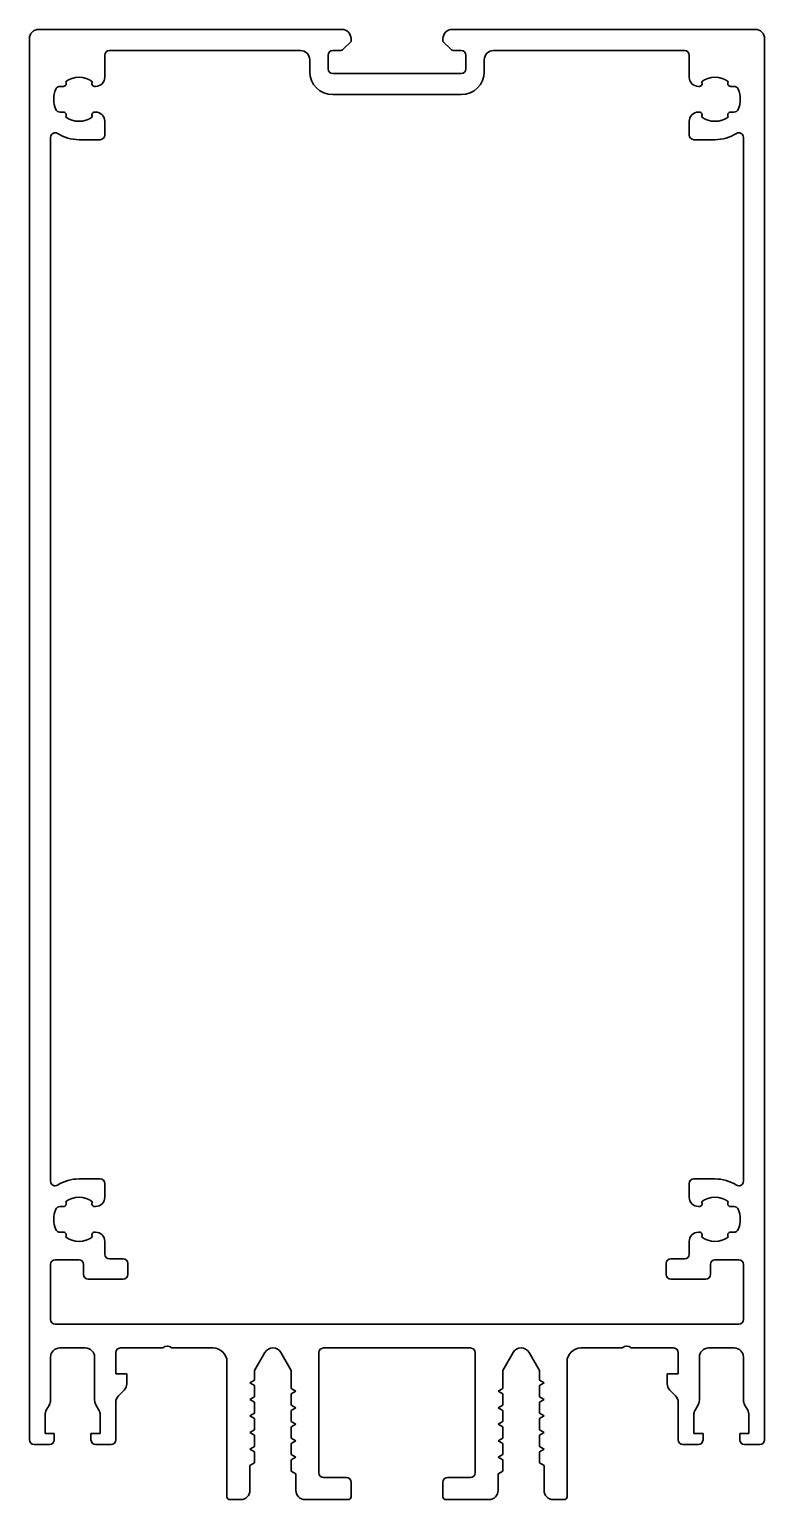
# Model space of a CAD drawing. Header units: millimetres. Extents: x -40 to 40, y 0 to 160.
import ezdxf

# ---------------------------------------------------------------- set-up
doc = ezdxf.new("R2010")
doc.units = ezdxf.units.MM
doc.layers.add('S03_AL_Kontur', color=7, linetype='Continuous', lineweight=35, true_color=0xffffff)

msp = doc.modelspace()

# ---------------------------------------------------------------- linework, layer by layer
at = {"layer": 'S03_AL_Kontur'}
for p, q in [((-39, 160), (-6, 160)), ((6, 160), (39, 160)), ((-40, 6.5), (-40, 159)), ((-5, 158.7), (-5.85, 157.85)), ((-5, 159), (-5, 158.7)), ((5, 158.7), (5, 159)), ((5.85, 157.85), (5, 158.7)), ((40, 159), (40, 6.5)), ((-31.8, 157.2), (-31.8, 154.8)), ((-10.5, 157.7), (-31.3, 157.7)), ((-7.5, 157.2), (-7.5, 155.7)), ((-6.21, 157.7), (-7, 157.7)), ((7, 157.7), (6.21, 157.7)), ((7.5, 155.7), (7.5, 157.2)), ((31.3, 157.7), (10.5, 157.7)), ((31.8, 154.8), (31.8, 157.2)), ((-9.5, 155.4), (-9.5, 156.7)), ((-7, 155.2), (7, 155.2)), ((9.5, 156.7), (9.5, 155.4)), ((-36.29, 153.8), (-36.66, 153.8)), ((-32.8, 153.8), (-32.91, 153.8)), ((32.91, 153.8), (32.8, 153.8)), ((36.66, 153.8), (36.29, 153.8)), ((7, 152.9), (-7, 152.9)), ((-36.66, 151), (-36.29, 151)), ((-32.91, 151), (-32.8, 151)), ((32.8, 151), (32.91, 151)), ((36.29, 151), (36.66, 151)), ((-31.8, 150), (-31.8, 148.5)), ((31.8, 148.5), (31.8, 150)), ((-37.7, 148.25), (-37.7, 34.65)), ((-32.3, 148), (-34.6, 148)), ((34.6, 148), (32.3, 148)), ((37.7, 34.65), (37.7, 148.25)), ((-34.6, 34.9), (-32.3, 34.9)), ((-31.8, 34.4), (-31.8, 32.9)), ((31.8, 32.9), (31.8, 34.4)), ((32.3, 34.9), (34.6, 34.9)), ((-36.29, 31.9), (-36.66, 31.9)), ((-32.8, 31.9), (-32.91, 31.9)), ((32.91, 31.9), (32.8, 31.9)), ((36.66, 31.9), (36.29, 31.9)), ((-36.66, 29.1), (-36.29, 29.1)), ((-32.91, 29.1), (-32.8, 29.1)), ((32.8, 29.1), (32.91, 29.1)), ((36.29, 29.1), (36.66, 29.1)), ((-31.8, 28.1), (-31.8, 26.7)), ((31.8, 26.7), (31.8, 28.1)), ((-37.7, 25.6), (-37.7, 19.6)), ((-34.6, 26.1), (-37.2, 26.1)), ((-34.1, 24.5), (-34.1, 25.6)), ((-31.3, 26.2), (-29.8, 26.2)), ((-29.3, 25.7), (-29.3, 24.5)), ((29.3, 24.5), (29.3, 25.7)), ((29.8, 26.2), (31.3, 26.2)), ((34.1, 25.6), (34.1, 24.5)), ((37.2, 26.1), (34.6, 26.1)), ((37.7, 19.6), (37.7, 25.6)), ((-29.8, 24), (-33.6, 24)), ((33.6, 24), (29.8, 24)), ((-37.2, 19.1), (37.2, 19.1)), ((-33.9, 16.5), (-36.7, 16.5)), ((-30.6, 16), (-30.6, 13.7)), ((-25.49, 16.5), (-30.1, 16.5)), ((-20, 16.5), (-24.51, 16.5)), ((-14.37, 16), (-15.5, 14.04)), ((-11.5, 14.04), (-12.63, 16)), ((-8.5, 16), (-8.5, 2.9)), ((8, 16.5), (-8, 16.5)), ((8.5, 2.9), (8.5, 16)), ((12.63, 16), (11.5, 14.04)), ((15.5, 14.04), (14.37, 16)), ((24.51, 16.5), (20, 16.5)), ((30.1, 16.5), (25.49, 16.5)), ((30.6, 13.7), (30.6, 16)), ((36.7, 16.5), (33.9, 16.5)), ((-37.7, 15.5), (-37.7, 10.81)), ((-32.9, 10.81), (-32.9, 15.5)), ((-18.5, 0.3), (-18.5, 15)), ((18.5, 15), (18.5, 0.3)), ((32.9, 15.5), (32.9, 10.81)), ((37.7, 10.81), (37.7, 15.5)), ((-30.6, 13.7), (-29.4, 13.7)), ((-29.4, 13.7), (-29.4, 12.61)), ((-15.5, 12.99), (-16, 12.7)), ((-15.5, 14.04), (-15.5, 12.99)), ((-11.5, 12.09), (-11.5, 14.04)), ((11.5, 14.04), (11.5, 12.09)), ((15.5, 12.99), (15.5, 14.04)), ((16, 12.7), (15.5, 12.99)), ((29.4, 12.61), (29.4, 13.7)), ((29.4, 13.7), (30.6, 13.7)), ((-29.69, 11.91), (-30.31, 11.29)), ((-16, 12.7), (-15.5, 12.41)), ((-15.5, 12.41), (-15.5, 11.19)), ((-11, 11.8), (-11.5, 12.09)), ((-11.5, 11.51), (-11, 11.8)), ((-11.5, 10.29), (-11.5, 11.51)), ((11.5, 12.09), (11, 11.8)), ((11, 11.8), (11.5, 11.51)), ((11.5, 11.51), (11.5, 10.29)), ((15.5, 12.41), (16, 12.7)), ((15.5, 11.19), (15.5, 12.41)), ((30.31, 11.29), (29.69, 11.91)), ((-37.83, 10.31), (-38.17, 9.73)), ((-32.43, 9.73), (-32.77, 10.31)), ((-30.6, 10.59), (-30.6, 6.5)), ((-15.5, 11.19), (-16, 10.9)), ((-16, 10.9), (-15.5, 10.61)), ((-15.5, 10.61), (-15.5, 9.39)), ((-11, 10), (-11.5, 10.29)), ((-11.5, 9.71), (-11, 10)), ((-11.5, 8.49), (-11.5, 9.71)), ((11.5, 10.29), (11, 10)), ((11, 10), (11.5, 9.71)), ((11.5, 9.71), (11.5, 8.49)), ((16, 10.9), (15.5, 11.19)), ((15.5, 10.61), (16, 10.9)), ((15.5, 9.39), (15.5, 10.61)), ((30.6, 6.5), (30.6, 10.59)), ((32.77, 10.31), (32.43, 9.73)), ((38.17, 9.73), (37.83, 10.31)), ((-38.3, 9.23), (-38.3, 7.2)), ((-32.3, 7.2), (-32.3, 9.23)), ((-15.5, 9.39), (-16, 9.1)), ((-16, 9.1), (-15.5, 8.81)), ((-15.5, 8.81), (-15.5, 7.59)), ((-11, 8.2), (-11.5, 8.49)), ((-11.5, 7.91), (-11, 8.2)), ((11.5, 8.49), (11, 8.2)), ((11, 8.2), (11.5, 7.91)), ((16, 9.1), (15.5, 9.39)), ((15.5, 8.81), (16, 9.1)), ((15.5, 7.59), (15.5, 8.81)), ((32.3, 9.23), (32.3, 7.2)), ((38.3, 7.2), (38.3, 9.23)), ((-38.3, 7.2), (-37.3, 7.2)), ((-37.3, 7.2), (-37.3, 6.5)), ((-33.3, 6.5), (-33.3, 7.2)), ((-33.3, 7.2), (-32.3, 7.2)), ((-15.5, 7.59), (-16, 7.3)), ((-16, 7.3), (-15.5, 7.01)), ((-15.5, 7.01), (-15.5, 5.79)), ((-11.5, 6.69), (-11.5, 7.91)), ((-11, 6.4), (-11.5, 6.69)), ((-11.5, 6.11), (-11, 6.4)), ((11.5, 6.69), (11, 6.4)), ((11, 6.4), (11.5, 6.11)), ((11.5, 7.91), (11.5, 6.69)), ((16, 7.3), (15.5, 7.59)), ((15.5, 7.01), (16, 7.3)), ((15.5, 5.79), (15.5, 7.01)), ((32.3, 7.2), (33.3, 7.2)), ((33.3, 7.2), (33.3, 6.5)), ((37.3, 6.5), (37.3, 7.2)), ((37.3, 7.2), (38.3, 7.2)), ((-37.8, 6), (-39.5, 6)), ((-31.1, 6), (-32.8, 6)), ((-15.5, 5.79), (-16, 5.5)), ((-16, 5.5), (-15.5, 5.21)), ((-15.5, 5.21), (-15.5, 3.99)), ((-11.5, 4.89), (-11.5, 6.11)), ((-11, 4.6), (-11.5, 4.89)), ((11.5, 4.89), (11, 4.6)), ((11.5, 6.11), (11.5, 4.89)), ((16, 5.5), (15.5, 5.79)), ((15.5, 5.21), (16, 5.5)), ((15.5, 3.99), (15.5, 5.21)), ((32.8, 6), (31.1, 6)), ((39.5, 6), (37.8, 6)), ((-15.5, 3.99), (-16, 3.7)), ((-16, 3.7), (-16, 1)), ((-11.5, 4.31), (-11, 4.6)), ((-11.5, 3.09), (-11.5, 4.31)), ((11, 4.6), (11.5, 4.31)), ((11.5, 4.31), (11.5, 3.09)), ((16, 3.7), (15.5, 3.99)), ((16, 1), (16, 3.7)), ((-11, 2.8), (-11.5, 3.09)), ((-11, 1), (-11, 2.8)), ((-8, 2.4), (-5.5, 2.4)), ((-5, 1.9), (-5, 0.3)), ((5, 0.3), (5, 1.9)), ((5.5, 2.4), (8, 2.4)), ((11.5, 3.09), (11, 2.8)), ((11, 2.8), (11, 1)), ((-17, 0), (-18.2, 0)), ((-5.3, 0), (-10, 0)), ((10, 0), (5.3, 0)), ((18.2, 0), (17, 0))]:
    msp.add_line(p, q, dxfattribs=at)
at = {"layer": 'S03_AL_Kontur', "extrusion": (0, 0, -1)}
for centre, radius, start, end in [((39, 159), 1, 0, 90), ((6, 159), 1, 90, 180), ((-6, 159), 1, 0, 90), ((-39, 159), 1, 90, 180), ((6.21, 158.2), 0.5, 225, 270), ((-6.21, 158.2), 0.5, 270, 315), ((7, 155.4), 2.5, 270, 0), ((-7, 155.4), 2.5, 180, 270), ((36.29, 154.1), 0.3, 138.6828, 270), ((32.91, 154.1), 0.3, 270, 41.3172), ((32.8, 154.8), 1, 180, 270), ((-32.8, 154.8), 1, 270, 0), ((-32.91, 154.1), 0.3, 138.6828, 270), ((-36.29, 154.1), 0.3, 270, 41.3172), ((36.29, 150.7), 0.3, 90, 221.3172), ((32.91, 150.7), 0.3, 318.6828, 90), ((32.8, 150), 1, 90, 180), ((-32.8, 150), 1, 0, 90), ((-32.91, 150.7), 0.3, 90, 221.3172), ((-36.29, 150.7), 0.3, 318.6828, 90), ((34.6, 152.4), 4.4, 270, 302.0468), ((32.3, 148.5), 0.5, 180, 270), ((-32.3, 148.5), 0.5, 270, 0), ((-34.6, 152.4), 4.4, 237.9532, 270), ((34.6, 30.5), 4.4, 57.9532, 90), ((32.3, 34.4), 0.5, 90, 180), ((-32.3, 34.4), 0.5, 360, 90), ((-34.6, 30.5), 4.4, 90, 122.0468), ((36.29, 32.2), 0.3, 138.6828, 270), ((32.91, 32.2), 0.3, 270, 41.3172), ((32.8, 32.9), 1, 180, 270), ((-32.8, 32.9), 1, 270, 0), ((-32.91, 32.2), 0.3, 138.6828, 270), ((-36.29, 32.2), 0.3, 270, 41.3172), ((36.29, 28.8), 0.3, 90, 221.3172), ((32.91, 28.8), 0.3, 318.6828, 90), ((32.8, 28.1), 1, 90, 180), ((-32.8, 28.1), 1, 0, 90), ((-32.91, 28.8), 0.3, 90, 221.3172), ((-36.29, 28.8), 0.3, 318.6828, 90), ((29.8, 25.7), 0.5, 90, 180), ((-29.8, 25.7), 0.5, 0, 90), ((33.6, 24.5), 0.5, 270, 360), ((29.8, 24.5), 0.5, 180, 270), ((-29.8, 24.5), 0.5, 270, 360), ((-33.6, 24.5), 0.5, 180, 270), ((30.4, 12.61), 1, 180, 225), ((-30.4, 12.61), 1, 315, 0), ((38.7, 10.81), 1, 180, 210), ((31.9, 10.81), 1, 330, 360), ((-31.9, 10.81), 1, 180, 210), ((-38.7, 10.81), 1, 330, 360), ((39.5, 6.5), 0.5, 270, 360), ((37.8, 6.5), 0.5, 180, 270), ((32.8, 6.5), 0.5, 270, 0), ((31.1, 6.5), 0.5, 180, 270), ((-31.1, 6.5), 0.5, 270, 0), ((-32.8, 6.5), 0.5, 180, 270), ((-37.8, 6.5), 0.5, 270, 0), ((-39.5, 6.5), 0.5, 180, 270), ((5.5, 1.9), 0.5, 90, 180), ((-5.5, 1.9), 0.5, 0, 90), ((18.2, 0.3), 0.3, 270, 0), ((17, 1), 1, 180, 270), ((10, 1), 1, 270, 0), ((5.3, 0.3), 0.3, 180, 270), ((-5.3, 0.3), 0.3, 270, 0), ((-10, 1), 1, 180, 270), ((-17, 1), 1, 270, 0), ((-18.2, 0.3), 0.3, 180, 270)]:
    msp.add_arc(centre, radius, start, end, dxfattribs=at)
at = {"layer": 'S03_AL_Kontur'}
for centre, radius, start, end in [((-31.3, 157.2), 0.5, 90, 180), ((-10.5, 156.7), 1, 0, 90), ((-7, 157.2), 0.5, 90, 180), ((7, 157.2), 0.5, 0, 90), ((10.5, 156.7), 1, 90, 180), ((31.3, 157.2), 0.5, 0, 90), ((-7, 155.7), 0.5, 180, 270), ((7, 155.7), 0.5, 270, 0), ((-36.66, 153.3), 0.5, 90, 156.4218), ((-34.6, 152.4), 2.4, 52.2661, 127.7339), ((34.6, 152.4), 2.4, 52.2661, 127.7339), ((36.66, 153.3), 0.5, 23.5782, 90), ((-34.6, 152.4), 2.75, 156.4218, 203.5782), ((34.6, 152.4), 2.75, 336.4218, 23.5782), ((-36.66, 151.5), 0.5, 203.5782, 270), ((-34.6, 152.4), 2.4, 232.2661, 307.7339), ((34.6, 152.4), 2.4, 232.2661, 307.7339), ((36.66, 151.5), 0.5, 270, 336.4218), ((-37.2, 148.25), 0.5, 57.9532, 180), ((37.2, 148.25), 0.5, 0, 122.0468), ((-37.2, 34.65), 0.5, 180, 302.0468), ((37.2, 34.65), 0.5, 237.9532, 0), ((-34.6, 30.5), 2.4, 52.2661, 127.7339), ((34.6, 30.5), 2.4, 52.2661, 127.7339), ((-34.6, 30.5), 2.75, 156.4218, 203.5782), ((-36.66, 31.4), 0.5, 90, 156.4218), ((36.66, 31.4), 0.5, 23.5782, 90), ((34.6, 30.5), 2.75, 336.4218, 23.5782), ((-36.66, 29.6), 0.5, 203.5782, 270), ((36.66, 29.6), 0.5, 270, 336.4218), ((-34.6, 30.5), 2.4, 232.2661, 307.7339), ((34.6, 30.5), 2.4, 232.2661, 307.7339), ((-37.2, 25.6), 0.5, 90, 180), ((-34.6, 25.6), 0.5, 0, 90), ((-31.3, 26.7), 0.5, 180, 270), ((31.3, 26.7), 0.5, 270, 0), ((34.6, 25.6), 0.5, 90, 180), ((37.2, 25.6), 0.5, 0, 90), ((-37.2, 19.6), 0.5, 180, 270), ((37.2, 19.6), 0.5, 270, 360), ((-36.7, 15.5), 1, 90, 180), ((-33.9, 15.5), 1, 0, 90), ((-30.1, 16), 0.5, 90, 180), ((-25, 16), 0.7, 45.5847, 134.4153), ((-20, 15), 1.5, 0, 90), ((-13.5, 15.5), 1, 30, 150), ((-8, 16), 0.5, 90, 180), ((8, 16), 0.5, 0, 90), ((13.5, 15.5), 1, 30, 150), ((20, 15), 1.5, 90, 180), ((25, 16), 0.7, 45.5847, 134.4153), ((30.1, 16), 0.5, 0, 90), ((33.9, 15.5), 1, 90, 180), ((36.7, 15.5), 1, 0, 90), ((-29.6, 10.59), 1, 135, 180), ((29.6, 10.59), 1, 360, 45), ((-37.3, 9.23), 1, 150, 180), ((-33.3, 9.23), 1, 0, 30), ((33.3, 9.23), 1, 150, 180), ((37.3, 9.23), 1, 0, 30), ((-8, 2.9), 0.5, 180, 270), ((8, 2.9), 0.5, 270, 0)]:
    msp.add_arc(centre, radius, start, end, dxfattribs=at)

doc.saveas('drawing.dxf')
